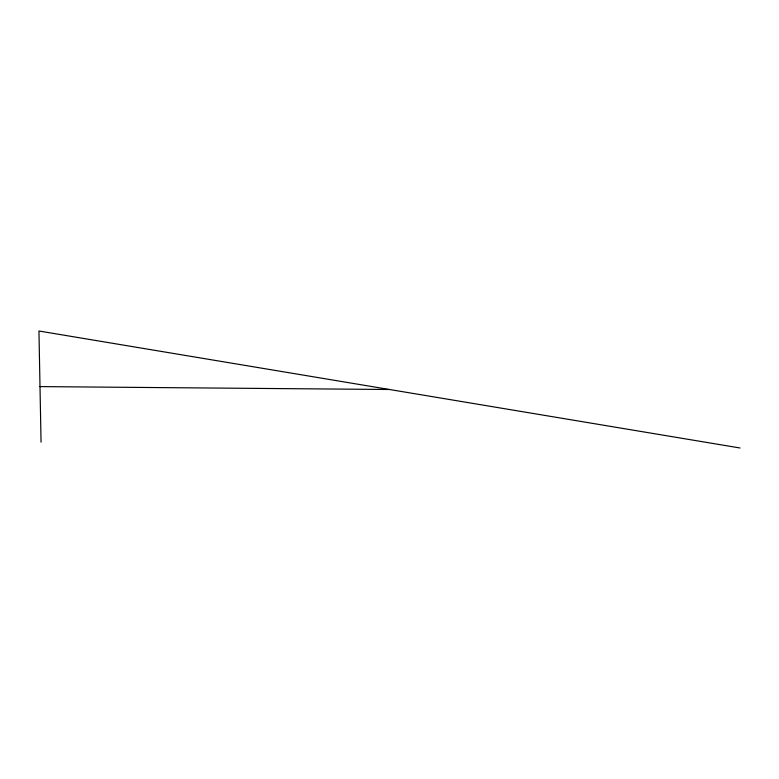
<?xml version="1.0" encoding="UTF-8"?>
<svg xmlns="http://www.w3.org/2000/svg" width="779" height="779" viewBox="0 0 779 779"><rect width="100%" height="100%" fill="white"/><g stroke="black" fill="none" stroke-linecap="round" stroke-linejoin="round"><path stroke-width="1.17" d="M40.002 386.598L389.5 389.5M740.05 447.993L38.95 331.007L41.053 442.19"/></g></svg>
